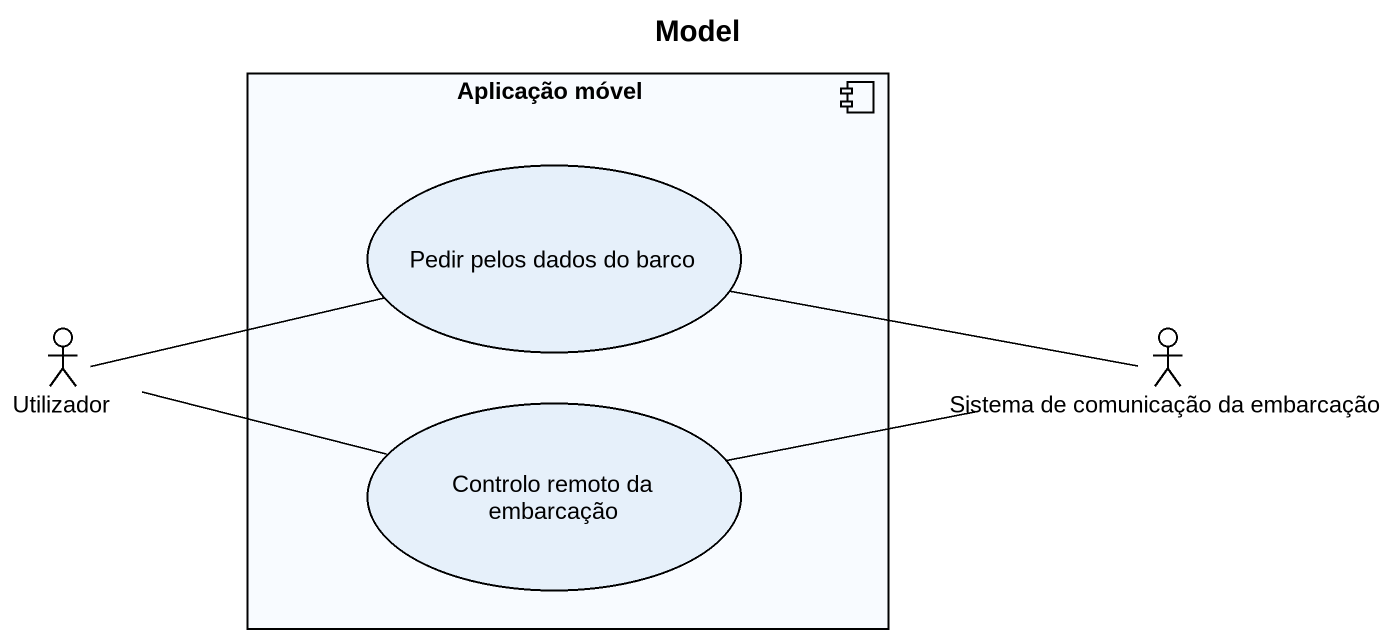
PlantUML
@startuml
title Model
component "Aplicação móvel" as Aplicação_móvel {
  usecase "Pedir pelos dados do barco" as Pedir_pelos_dados_do_barco
  usecase "Controlo remoto da embarcação" as Controlo_remoto_da
}
actor Utilizador
actor "Sistema de comunicação da embarcação" as Sistema_de_comunicação_da
Utilizador -right- Pedir_pelos_dados_do_barco
Utilizador -right- Controlo_remoto_da
Controlo_remoto_da -right- Sistema_de_comunicação_da
Sistema_de_comunicação_da -left- Pedir_pelos_dados_do_barco
@enduml
